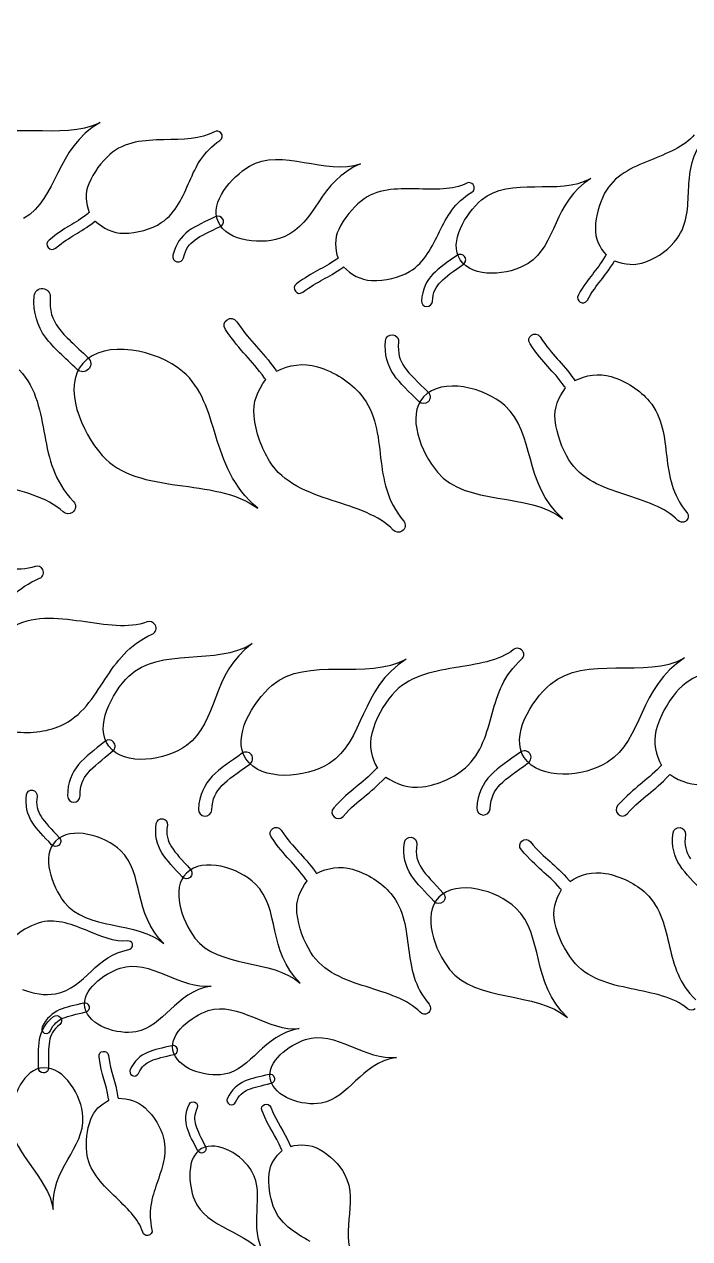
# Model space of a CAD drawing. Extents: x 5.1 to 86.3, y 5.1 to 86.3.
# Drawn here: x 69.01 to 74.45, y 49 to 58.92 of the extents above; entities that cross this region are included whole.
import ezdxf

# ---------------------------------------------------------------- set-up
doc = ezdxf.new("R2010")
doc.units = 0
doc.layers.add('View004', color=7, linetype='CONTINUOUS')

msp = doc.modelspace()

# ---------------------------------------------------------------- linework, layer by layer
at = {"layer": 'View004', "color": 1}
for p, q in [((70.613311, 58.037345), (70.61332, 58.037327)), ((72.67535, 57.61448), (72.67542, 57.61444)), ((70.589612, 57.312336), (70.589612, 57.312336)), ((70.629837, 57.332713), (70.629837, 57.332713)), ((72.569398, 56.999521), (72.569398, 56.999521)), ((72.605514, 57.026521), (72.605514, 57.026521)), ((69.483113, 56.151188), (69.483113, 56.151188)), ((69.530686, 56.104622), (69.530686, 56.104622)), ((72.269852, 55.878783), (72.269852, 55.878783)), ((72.307547, 55.839759), (72.307547, 55.839759)), ((69.39871, 54.934192), (69.398753, 54.934252)), ((74.410826, 54.861493), (74.410867, 54.861499)), ((72.092938, 54.7816), (72.09296, 54.781631)), ((69.156323, 54.468841), (69.156338, 54.468845)), ((70.074899, 54.016574), (70.07492, 54.016472)), ((73.071799, 53.811414), (73.071837, 53.81135)), ((69.696377, 53.023538), (69.696377, 53.023538)), ((69.735714, 53.057056), (69.735714, 53.057056)), ((70.817288, 52.921135), (70.817288, 52.921135)), ((70.861674, 52.954209), (70.861674, 52.954209)), ((73.093342, 52.930464), (73.093342, 52.930464)), ((73.137728, 52.963538), (73.137728, 52.963538)), ((69.260103, 52.24781), (69.260103, 52.24781)), ((69.289278, 52.215206), (69.289278, 52.215206)), ((70.330381, 51.986532), (70.330381, 51.986532)), ((70.360917, 51.951568), (70.360917, 51.951568)), ((72.394146, 51.788714), (72.394146, 51.788714)), ((72.428804, 51.750379), (72.428804, 51.750379)), ((69.889267, 51.406945), (69.889292, 51.406969)), ((69.500954, 50.887525), (69.500954, 50.887525)), ((69.537301, 50.896928), (69.537301, 50.896928)), ((72.304071, 50.840956), (72.304084, 50.841015)), ((70.22087, 50.53973), (70.22087, 50.53973)), ((70.257217, 50.549134), (70.257217, 50.549134)), ((69.162155, 50.353051), (69.162155, 50.353051)), ((69.162865, 50.394716), (69.162865, 50.394716)), ((71.015645, 50.304386), (71.015645, 50.304386)), ((71.051992, 50.313789), (71.051992, 50.313789)), ((70.454897, 49.734507), (70.454897, 49.734507)), ((70.47084, 49.701393), (70.47084, 49.701393)), ((70.015965, 49.023579), (70.016019, 49.023596))]:
    msp.add_line(p, q, dxfattribs=at)
at = {"layer": 'View004', "color": 3}
msp.add_open_spline([(64.701292, 78.610206), (76.458533, 71.82216), (83.701292, 59.277333), (83.701292, 45.701241)], degree=3, dxfattribs=at)
at = {"layer": 'View004', "color": 1}
for points in [[(68.56389, 57.94326), (68.841107, 58.164917), (69.313091, 57.96356), (69.625015, 58.122818)], [(69.625015, 58.122818), (69.254285, 57.905444), (69.284436, 57.505396), (68.999334, 57.336895)], [(70.14489, 57.980669), (69.989251, 57.977173), (69.82606, 57.968539), (69.704381, 57.860334)], [(70.560014, 58.046227), (70.450964, 57.983549), (70.300529, 57.984165), (70.14489, 57.980669)], [(70.35574, 57.640632), (70.410513, 57.764872), (70.468612, 57.884977), (70.604396, 57.974128)], [(70.61332, 58.037327), (70.599974, 58.052671), (70.577615, 58.056426), (70.560014, 58.046227)], [(70.604396, 57.974128), (70.625874, 57.988158), (70.630054, 58.01792), (70.613311, 58.037345)], [(74.483491, 58.021362), (74.40391, 57.923959), (74.263118, 57.870963), (74.118926, 57.812273)], [(70.845928, 57.764704), (71.106192, 57.920088), (71.47397, 57.68668), (71.755082, 57.783951)], [(74.437005, 57.569598), (74.443921, 57.705198), (74.455465, 57.83812), (74.550599, 57.96978)], [(69.704381, 57.860334), (69.637501, 57.800864), (69.571321, 57.71481), (69.532095, 57.621333)], [(71.755082, 57.783951), (71.417316, 57.644171), (71.390408, 57.29612), (71.130482, 57.187477)], [(74.118926, 57.812273), (73.974734, 57.753586), (73.825317, 57.687397), (73.750148, 57.542957)], [(70.589612, 57.312336), (70.519859, 57.470992), (70.697118, 57.675862), (70.845928, 57.764704)], [(72.743983, 57.489272), (72.9736, 57.687154), (73.376079, 57.520568), (73.63624, 57.664796)], [(69.532095, 57.621333), (69.499484, 57.54362), (69.50735, 57.460443), (69.536807, 57.384926)], [(70.125739, 57.303254), (70.250905, 57.386044), (70.30097, 57.516393), (70.35574, 57.640632)], [(72.204887, 57.579222), (72.04925, 57.58287), (71.885835, 57.581654), (71.759346, 57.479112)], [(72.62257, 57.625764), (72.510774, 57.568126), (72.360524, 57.575604), (72.204887, 57.579222)], [(72.67542, 57.61444), (72.662789, 57.630377), (72.640628, 57.63515), (72.62257, 57.625764)], [(72.663555, 57.551742), (72.685655, 57.564776), (72.691188, 57.594318), (72.67535, 57.61448)], [(73.63624, 57.664796), (73.327592, 57.468938), (73.361023, 57.121453), (73.12369, 56.969671)], [(71.759346, 57.479112), (71.689821, 57.422751), (71.619784, 57.339811), (71.576334, 57.248223)], [(72.39994, 57.22994), (72.460322, 57.351552), (72.523844, 57.46888), (72.663555, 57.551742)], [(72.569398, 56.999521), (72.473366, 57.143796), (72.612696, 57.37613), (72.743983, 57.489272)], [(73.750148, 57.542957), (73.708827, 57.463564), (73.677636, 57.359589), (73.674269, 57.258272)], [(74.342225, 57.172432), (74.429704, 57.294366), (74.430068, 57.433999), (74.437005, 57.569598)], [(69.526646, 57.378694), (69.412062, 57.288163), (69.342608, 57.271404), (69.207718, 57.160368)], [(69.536807, 57.384926), (69.533235, 57.383254), (69.529739, 57.381202), (69.526646, 57.378694)], [(69.261389, 57.094659), (69.388272, 57.199122), (69.455443, 57.21454), (69.578771, 57.311917)], [(69.578771, 57.311917), (69.580899, 57.313361), (69.582799, 57.314957), (69.584623, 57.316705)], [(69.584623, 57.316705), (69.648326, 57.257661), (69.728049, 57.216005), (69.81972, 57.216292)], [(69.81972, 57.216292), (69.929652, 57.216639), (70.043094, 57.248577), (70.125739, 57.303254)], [(70.57027, 57.35236), (70.483563, 57.3099), (70.410142, 57.280343), (70.349222, 57.235624)], [(70.629837, 57.332713), (70.618775, 57.354543), (70.592149, 57.363325), (70.57027, 57.35236)], [(71.130482, 57.187477), (70.959764, 57.116117), (70.66408, 57.142952), (70.589612, 57.312336)], [(70.608988, 57.272617), (70.619823, 57.277712), (70.628145, 57.286962), (70.63207, 57.298274)], [(70.63207, 57.298274), (70.635994, 57.309585), (70.635189, 57.322002), (70.629837, 57.332713)], [(70.349222, 57.235624), (70.288275, 57.190966), (70.242303, 57.128125), (70.220523, 57.036226)], [(70.401824, 57.163429), (70.44986, 57.198654), (70.519736, 57.228926), (70.608988, 57.272617)], [(71.576334, 57.248223), (71.540212, 57.172078), (71.54427, 57.088629), (71.570254, 57.011845)], [(72.154783, 56.903409), (72.283597, 56.9804), (72.339557, 57.108329), (72.39994, 57.22994)], [(73.674269, 57.258272), (73.671457, 57.174039), (73.708439, 57.099116), (73.762877, 57.039047)], [(69.207718, 57.160368), (69.162095, 57.124785), (69.217408, 57.057062), (69.261389, 57.094659)], [(70.307069, 57.01556), (70.324886, 57.090738), (70.35378, 57.12822), (70.401824, 57.163429)], [(74.087235, 56.982194), (74.189838, 57.021668), (74.28447, 57.091905), (74.342225, 57.172432)], [(70.220523, 57.036226), (70.214816, 57.012327), (70.229564, 56.988327), (70.253463, 56.98262)], [(70.253463, 56.98262), (70.277362, 56.976913), (70.301362, 56.991661), (70.307069, 57.01556)], [(71.55982, 57.006069), (71.441224, 56.920861), (71.371077, 56.907289), (71.23126, 56.802524)], [(71.570254, 57.011845), (71.566606, 57.010325), (71.563034, 57.008501), (71.55982, 57.006069)], [(72.543453, 57.035617), (72.465354, 56.97886), (72.39812, 56.9371), (72.345811, 56.882558)], [(72.605514, 57.026521), (72.590858, 57.04612), (72.563117, 57.050186), (72.543453, 57.035617)], [(73.12369, 56.969671), (72.967812, 56.869978), (72.671924, 56.845492), (72.569398, 56.999521)], [(72.595325, 56.963733), (72.605121, 56.970617), (72.611726, 56.981162), (72.613644, 56.992981)], [(72.613644, 56.992981), (72.615561, 57.0048), (72.61263, 57.016892), (72.605514, 57.026521)], [(73.755581, 57.029607), (73.680744, 56.904207), (73.621814, 56.863813), (73.535308, 56.712021)], [(73.608861, 56.669727), (73.690225, 56.812526), (73.747502, 56.850854), (73.828068, 56.985766)], [(73.762877, 57.039047), (73.760141, 57.036159), (73.757557, 57.033043), (73.755581, 57.029607)], [(73.828068, 56.985766), (73.829512, 56.987818), (73.830728, 56.990022), (73.831792, 56.992302)], [(73.831792, 56.992302), (73.912347, 56.959812), (74.001676, 56.949278), (74.087235, 56.982194)], [(71.281876, 56.734428), (71.413393, 56.832992), (71.481198, 56.84533), (71.608841, 56.936978)], [(71.608841, 56.936978), (71.610969, 56.938346), (71.613021, 56.93979), (71.614845, 56.941538)], [(71.614845, 56.941538), (71.675789, 56.879651), (71.753526, 56.834398), (71.845114, 56.830503)], [(71.845114, 56.830503), (71.954949, 56.825867), (72.06973, 56.852558), (72.154783, 56.903409)], [(72.345811, 56.882558), (72.293464, 56.828071), (72.259002, 56.758253), (72.253373, 56.663976)], [(72.410059, 56.820501), (72.451312, 56.863471), (72.51493, 56.905324), (72.595325, 56.963733)], [(71.23126, 56.802524), (71.184064, 56.769061), (71.2362, 56.698883), (71.281876, 56.734428)], [(72.342185, 56.658523), (72.346789, 56.735646), (72.368797, 56.777543), (72.410059, 56.820501)], [(69.178785, 56.366032), (69.112831, 56.455992), (69.076043, 56.564893), (69.086227, 56.703951)], [(69.086227, 56.703951), (69.088816, 56.740133), (69.120246, 56.767366), (69.156428, 56.764778)], [(69.156428, 56.764778), (69.19261, 56.762189), (69.219842, 56.730759), (69.217254, 56.694577)], [(69.217254, 56.694577), (69.208922, 56.580822), (69.23294, 56.515211), (69.284927, 56.444288)], [(73.535308, 56.712021), (73.505349, 56.662522), (73.581151, 56.618938), (73.608861, 56.669727)], [(72.253373, 56.663976), (72.251867, 56.639451), (72.270527, 56.618349), (72.295052, 56.616843)], [(72.295052, 56.616843), (72.319577, 56.615337), (72.340679, 56.633998), (72.342185, 56.658523)], [(70.649544, 56.431102), (70.605426, 56.493658), (70.701437, 56.558191), (70.742705, 56.493718)], [(70.742705, 56.493718), (70.863299, 56.312785), (70.942437, 56.267501), (71.061248, 56.096903)], [(69.284927, 56.444288), (69.336897, 56.373347), (69.421814, 56.299672), (69.528045, 56.198492)], [(70.969636, 56.032343), (70.859271, 56.190918), (70.777755, 56.238776), (70.649544, 56.431102)], [(71.95913, 56.338185), (71.962065, 56.367603), (71.988293, 56.389072), (72.017711, 56.386137)], [(72.017711, 56.386137), (72.04713, 56.383202), (72.068599, 56.356974), (72.065664, 56.327556)], [(73.140121, 56.313655), (73.101277, 56.368725), (73.185805, 56.425542), (73.222139, 56.368786)], [(69.438094, 56.103438), (69.334899, 56.201752), (69.244673, 56.275998), (69.178785, 56.366032)], [(70.300056, 56.086563), (70.091434, 56.262904), (69.663238, 56.35655), (69.483113, 56.151188)], [(72.02682, 56.060767), (71.975142, 56.135563), (71.947657, 56.225126), (71.95913, 56.338185)], [(72.065664, 56.327556), (72.056278, 56.235068), (72.074348, 56.181067), (72.115082, 56.122098)], [(73.421924, 55.962597), (73.324761, 56.102203), (73.252996, 56.144336), (73.140121, 56.313655)], [(73.222139, 56.368786), (73.328307, 56.209496), (73.397978, 56.169629), (73.502576, 56.019438)], [(69.528045, 56.198492), (69.541035, 56.186504), (69.548639, 56.169783), (69.549136, 56.152113)], [(68.96447, 56.099735), (69.109893, 55.94574), (69.136819, 55.750511), (69.172175, 55.562164)], [(69.483113, 56.151188), (69.314395, 55.958832), (69.472884, 55.591626), (69.642893, 55.40041)], [(69.530686, 56.104622), (69.50541, 56.078806), (69.464021, 56.078277), (69.438094, 56.103438)], [(69.549136, 56.152113), (69.549633, 56.134444), (69.542981, 56.117322), (69.530686, 56.104622)], [(70.914261, 54.969217), (70.500877, 55.316131), (70.617695, 55.818083), (70.300056, 56.086563)], [(71.061248, 56.096903), (71.063376, 56.094319), (71.0652, 56.091507), (71.066796, 56.088597)], [(71.066796, 56.088597), (71.170103, 56.138924), (71.287021, 56.161093), (71.402984, 56.125571)], [(71.402984, 56.125571), (71.542048, 56.082973), (71.67344, 55.999025), (71.757112, 55.898093)], [(72.115082, 56.122098), (72.155802, 56.063116), (72.223302, 56.001153), (72.307539, 55.916296)], [(70.883458, 55.723039), (70.871967, 55.833946), (70.913828, 55.936248), (70.980117, 56.020563)], [(70.980117, 56.020563), (70.976241, 56.024059), (70.972593, 56.027935), (70.969636, 56.032343)], [(72.232084, 55.840909), (72.150256, 55.923362), (72.078444, 55.985911), (72.02682, 56.060767)], [(72.933944, 55.807478), (72.768006, 55.955907), (72.421291, 56.041979), (72.269852, 55.878783)], [(73.502576, 56.019438), (73.5044, 56.017158), (73.506072, 56.014726), (73.50744, 56.012142)], [(73.50744, 56.012142), (73.59839, 56.05645), (73.701322, 56.075967), (73.803413, 56.044693)], [(73.803413, 56.044693), (73.925842, 56.007187), (74.041515, 55.933286), (74.115179, 55.844428)], [(71.757112, 55.898093), (71.883845, 55.745263), (71.897245, 55.561014), (71.918946, 55.382697)], [(72.307539, 55.916296), (72.317848, 55.906232), (72.323661, 55.892436), (72.323663, 55.878029)], [(73.346054, 55.690289), (73.335939, 55.78793), (73.372791, 55.877994), (73.43115, 55.952223)], [(73.43115, 55.952223), (73.42773, 55.955339), (73.424538, 55.958759), (73.421924, 55.962597)], [(72.269852, 55.878783), (72.128005, 55.725922), (72.248741, 55.423138), (72.382882, 55.263471)], [(72.307547, 55.839759), (72.286365, 55.819303), (72.252633, 55.819817), (72.232084, 55.840909)], [(72.323663, 55.878029), (72.323664, 55.863622), (72.317854, 55.849824), (72.307547, 55.839759)], [(73.408825, 54.883145), (73.079961, 55.175216), (73.186596, 55.581492), (72.933944, 55.807478)], [(74.115179, 55.844428), (74.226751, 55.709879), (74.238549, 55.547671), (74.257654, 55.390684)], [(71.009943, 55.354343), (70.948064, 55.455299), (70.897275, 55.589636), (70.883458, 55.723039)], [(73.457409, 55.365698), (73.402932, 55.454577), (73.358218, 55.572845), (73.346054, 55.690289)], [(69.172175, 55.562164), (69.207531, 55.373819), (69.248795, 55.190086), (69.406766, 55.023935)], [(69.642893, 55.40041), (69.940232, 55.065977), (70.561741, 55.231105), (70.914261, 54.969217)], [(71.52156, 55.03303), (71.325831, 55.097143), (71.122512, 55.170671), (71.009943, 55.354343)], [(71.918946, 55.382697), (71.940644, 55.20438), (71.968149, 55.030021), (72.105889, 54.865062)], [(73.907825, 55.082821), (73.735509, 55.139266), (73.556513, 55.203997), (73.457409, 55.365698)], [(74.257654, 55.390684), (74.27676, 55.233698), (74.300974, 55.080195), (74.422234, 54.93497)], [(72.382882, 55.263471), (72.617488, 54.984217), (73.127606, 55.104555), (73.408825, 54.883145)], [(69.322629, 54.939116), (69.192895, 55.060295), (68.985948, 55.107782), (68.773168, 55.16259)], [(69.406766, 55.023935), (69.431778, 54.997753), (69.427963, 54.955505), (69.39871, 54.934192)], [(72.022045, 54.790812), (71.908006, 54.911999), (71.71729, 54.968914), (71.52156, 55.03303)], [(74.34844, 54.869578), (74.248043, 54.976267), (74.080141, 55.026374), (73.907825, 55.082821)], [(69.398753, 54.934252), (69.375482, 54.917456), (69.343546, 54.919478), (69.322629, 54.939116)], [(74.422234, 54.93497), (74.441439, 54.912079), (74.436051, 54.877491), (74.410826, 54.861493)], [(72.105889, 54.865062), (72.127708, 54.839062), (72.121583, 54.799778), (72.092938, 54.7816)], [(74.410867, 54.861499), (74.39081, 54.848906), (74.364621, 54.852265), (74.34844, 54.869578)], [(72.09296, 54.781631), (72.070183, 54.767321), (72.040429, 54.771143), (72.022045, 54.790812)], [(69.095219, 54.492314), (68.950603, 54.44432), (68.772187, 54.481469), (68.586599, 54.515)], [(69.156338, 54.468845), (69.144216, 54.490285), (69.118581, 54.500157), (69.095219, 54.492314)], [(69.130437, 54.395965), (69.159332, 54.407418), (69.171492, 54.441732), (69.156323, 54.468841)], [(68.754543, 54.060312), (68.849634, 54.194522), (68.947679, 54.323019), (69.130437, 54.395965)], [(69.470018, 54.044387), (69.272294, 54.073061), (69.06392, 54.096827), (68.886912, 53.98576)], [(70.009347, 54.039067), (69.858003, 53.982925), (69.667741, 54.015697), (69.470018, 54.044387)], [(70.07492, 54.016472), (70.061293, 54.038725), (70.033797, 54.048232), (70.009347, 54.039067)], [(70.050168, 53.938465), (70.08034, 53.951651), (70.091953, 53.988427), (70.074899, 54.016574)], [(69.664548, 53.569261), (69.760286, 53.714855), (69.859361, 53.854507), (70.050168, 53.938465)], [(69.86031, 53.596444), (70.108492, 53.839538), (70.580996, 53.678383), (70.868031, 53.862339)], [(70.868031, 53.862339), (70.529307, 53.615791), (70.592911, 53.220789), (70.332538, 53.02986)], [(73.006386, 53.812946), (72.886289, 53.719168), (72.70576, 53.694243), (72.519689, 53.663501)], [(73.071837, 53.81135), (73.053217, 53.827477), (73.025758, 53.828161), (73.006386, 53.812946)], [(73.071889, 53.734076), (73.095259, 53.754566), (73.09519, 53.79097), (73.071799, 53.811414)], [(71.032553, 53.522003), (71.314809, 53.764474), (71.80856, 53.559197), (72.128208, 53.735744)], [(72.128208, 53.735744), (71.748939, 53.49591), (71.789305, 53.069281), (71.497666, 52.883417)], [(72.830555, 53.291676), (72.875046, 53.450027), (72.924244, 53.603988), (73.071889, 53.734076)], [(73.308607, 53.531332), (73.590863, 53.773803), (74.084614, 53.568526), (74.404262, 53.745073)], [(74.404262, 53.745073), (74.024993, 53.505239), (74.065359, 53.07861), (73.77372, 52.892746)], [(72.519689, 53.663501), (72.333617, 53.632759), (72.139367, 53.594562), (72.011891, 53.444026)], [(74.843506, 53.684813), (74.657435, 53.654071), (74.463184, 53.615874), (74.335708, 53.465339)], [(69.301713, 53.191178), (69.47773, 53.269341), (69.568811, 53.423667), (69.664548, 53.569261)], [(69.696377, 53.023538), (69.576006, 53.181544), (69.718407, 53.457452), (69.86031, 53.596444)], [(70.817288, 52.921135), (70.69968, 53.098429), (70.871168, 53.383368), (71.032553, 53.522003)], [(73.093342, 52.930464), (72.975734, 53.107758), (73.147223, 53.392697), (73.308607, 53.531332)], [(72.011891, 53.444026), (71.941819, 53.361286), (71.877131, 53.246792), (71.846032, 53.127989)], [(74.335708, 53.465339), (74.265636, 53.382598), (74.200948, 53.268104), (74.169849, 53.149301)], [(72.612258, 52.847802), (72.748253, 52.968449), (72.786061, 53.133324), (72.830555, 53.291676)], [(68.895916, 53.146194), (69.035123, 53.123257), (69.185488, 53.139582), (69.301713, 53.191178)], [(71.846032, 53.127989), (71.820177, 53.02922), (71.843828, 52.930803), (71.892035, 52.845259)], [(74.169849, 53.149301), (74.143994, 53.050532), (74.167645, 52.952115), (74.215852, 52.866571)], [(69.664067, 53.062929), (69.578883, 52.992311), (69.505031, 52.939639), (69.449183, 52.873437)], [(69.735714, 53.057056), (69.71752, 53.078403), (69.685494, 53.081028), (69.664067, 53.062929)], [(70.332538, 53.02986), (70.161526, 52.904455), (69.824887, 52.854849), (69.696377, 53.023538)], [(69.728644, 52.984497), (69.739346, 52.993086), (69.74613, 53.00563), (69.747461, 53.019288)], [(69.747461, 53.019288), (69.748792, 53.032945), (69.744556, 53.046562), (69.735714, 53.057056)], [(69.527198, 52.807148), (69.571245, 52.859308), (69.640955, 52.911822), (69.728644, 52.984497)], [(70.785508, 52.965495), (70.689525, 52.895973), (70.606909, 52.84484), (70.542589, 52.777986)], [(70.861674, 52.954209), (70.843721, 52.978297), (70.809675, 52.983342), (70.785508, 52.965495)], [(71.497666, 52.883417), (71.30612, 52.761338), (70.942847, 52.731853), (70.817288, 52.921135)], [(70.849045, 52.877151), (70.861084, 52.885583), (70.869212, 52.898516), (70.871589, 52.91302)], [(70.871589, 52.91302), (70.873967, 52.927525), (70.870392, 52.942375), (70.861674, 52.954209)], [(73.061562, 52.974824), (72.965579, 52.905302), (72.882963, 52.854169), (72.818643, 52.787315)], [(73.137728, 52.963538), (73.119775, 52.987626), (73.085729, 52.992671), (73.061562, 52.974824)], [(73.77372, 52.892746), (73.582174, 52.770667), (73.218901, 52.741182), (73.093342, 52.930464)], [(73.125099, 52.88648), (73.137138, 52.894912), (73.145266, 52.907845), (73.147643, 52.922349)], [(73.147643, 52.922349), (73.150021, 52.936854), (73.146446, 52.951704), (73.137728, 52.963538)], [(69.449183, 52.873437), (69.393288, 52.807296), (69.358968, 52.724923), (69.359412, 52.616682)], [(70.621339, 52.701682), (70.672063, 52.754352), (70.750241, 52.805606), (70.849045, 52.877151)], [(71.880908, 52.836055), (71.758925, 52.707929), (71.678483, 52.675979), (71.535645, 52.519796)], [(71.892035, 52.845259), (71.888007, 52.842599), (71.884184, 52.839635), (71.880908, 52.836055)], [(72.260068, 52.691298), (72.391857, 52.710465), (72.522466, 52.768122), (72.612258, 52.847802)], [(72.897393, 52.711011), (72.948117, 52.763681), (73.026295, 52.814935), (73.125099, 52.88648)], [(74.204725, 52.857367), (74.082742, 52.729241), (74.002301, 52.697292), (73.859462, 52.541109)], [(74.215852, 52.866571), (74.211824, 52.863911), (74.208001, 52.860947), (74.204725, 52.857367)], [(69.46139, 52.616928), (69.461027, 52.705475), (69.48314, 52.755003), (69.527198, 52.807148)], [(70.542589, 52.777986), (70.478225, 52.711201), (70.435784, 52.62556), (70.428691, 52.509839)], [(71.611227, 52.450142), (71.745583, 52.597077), (71.823514, 52.627028), (71.954817, 52.764857)], [(71.954817, 52.764857), (71.957097, 52.766909), (71.959149, 52.769189), (71.960973, 52.771621)], [(71.960973, 52.771621), (72.047449, 52.711672), (72.15017, 52.675314), (72.260068, 52.691298)], [(72.818643, 52.787315), (72.754279, 52.72053), (72.711838, 52.634889), (72.704745, 52.519168)], [(73.935044, 52.471455), (74.0694, 52.61839), (74.147331, 52.648341), (74.278634, 52.78617)], [(74.278634, 52.78617), (74.280914, 52.788222), (74.282966, 52.790502), (74.28479, 52.792934)], [(74.28479, 52.792934), (74.371266, 52.732985), (74.473987, 52.696627), (74.583885, 52.712611)], [(69.06986, 52.401927), (69.030516, 52.463788), (69.011122, 52.536804), (69.023842, 52.627556)], [(69.023842, 52.627556), (69.027112, 52.651171), (69.048907, 52.667665), (69.072522, 52.664395)], [(69.072522, 52.664395), (69.096138, 52.661126), (69.112632, 52.639331), (69.109362, 52.615715)], [(69.109362, 52.615715), (69.098956, 52.541476), (69.111856, 52.497406), (69.142868, 52.448636)], [(69.359412, 52.616682), (69.35948, 52.588521), (69.382364, 52.565748), (69.410524, 52.565816)], [(69.410524, 52.565816), (69.438685, 52.565884), (69.461458, 52.588768), (69.46139, 52.616928)], [(70.537704, 52.502973), (70.543506, 52.597638), (70.570603, 52.649028), (70.621339, 52.701682)], [(72.813758, 52.512302), (72.81956, 52.606967), (72.846657, 52.658357), (72.897393, 52.711011)], [(71.535645, 52.519796), (71.486997, 52.46934), (71.564897, 52.397549), (71.611227, 52.450142)], [(72.704745, 52.519168), (72.702849, 52.489065), (72.725715, 52.463124), (72.755819, 52.461228)], [(73.859462, 52.541109), (73.810814, 52.490653), (73.888714, 52.418861), (73.935044, 52.471455)], [(69.142868, 52.448636), (69.173867, 52.399855), (69.226355, 52.347849), (69.291625, 52.27688)], [(70.084571, 52.392433), (70.088342, 52.417446), (70.111675, 52.434667), (70.136688, 52.430896)], [(70.136688, 52.430896), (70.161701, 52.427126), (70.178921, 52.403793), (70.175151, 52.37878)], [(70.428691, 52.509839), (70.426795, 52.479736), (70.449661, 52.453795), (70.479764, 52.451899)], [(70.479764, 52.451899), (70.509868, 52.450003), (70.535808, 52.47287), (70.537704, 52.502973)], [(72.755819, 52.461228), (72.785922, 52.459332), (72.811862, 52.482199), (72.813758, 52.512302)], [(69.228505, 52.218452), (69.165102, 52.28741), (69.109157, 52.34002), (69.06986, 52.401927)], [(69.793046, 52.169936), (69.663893, 52.294644), (69.387152, 52.374661), (69.260103, 52.24781)], [(70.130512, 52.152469), (70.089561, 52.218601), (70.069917, 52.296314), (70.084571, 52.392433)], [(70.175151, 52.37878), (70.163163, 52.30015), (70.176286, 52.253229), (70.208565, 52.201091)], [(71.024141, 52.281817), (70.98494, 52.336529), (71.068936, 52.393899), (71.105641, 52.337487)], [(71.105641, 52.337487), (71.21286, 52.179195), (71.282739, 52.139898), (71.388322, 51.990682)], [(74.366557, 52.048399), (74.31941, 52.121034), (74.295703, 52.207064), (74.309735, 52.314394)], [(74.309735, 52.314394), (74.313338, 52.342323), (74.3389, 52.362043), (74.366829, 52.35844)], [(74.366829, 52.35844), (74.394758, 52.354836), (74.414478, 52.329274), (74.410875, 52.301345)], [(69.260103, 52.24781), (69.141101, 52.128994), (69.229083, 51.881295), (69.332268, 51.748509)], [(69.289278, 52.215206), (69.271581, 52.199373), (69.244415, 52.200825), (69.228505, 52.218452)], [(69.303442, 52.245549), (69.303, 52.23394), (69.297893, 52.223), (69.289278, 52.215206)], [(69.291625, 52.27688), (69.299623, 52.268454), (69.303883, 52.257158), (69.303442, 52.245549)], [(71.308198, 51.933313), (71.210118, 52.072013), (71.138133, 52.113557), (71.024141, 52.281817)], [(72.168502, 51.969601), (72.121655, 52.042432), (72.098306, 52.128559), (72.112781, 52.235829)], [(72.112781, 52.235829), (72.1165, 52.263743), (72.142144, 52.283357), (72.170058, 52.279638)], [(72.170058, 52.279638), (72.197972, 52.275919), (72.217586, 52.250276), (72.213867, 52.222362)], [(72.213867, 52.222362), (72.202025, 52.13461), (72.217529, 52.082632), (72.254454, 52.025214)], [(73.06926, 52.177638), (73.024602, 52.227996), (73.102206, 52.293756), (73.144561, 52.241448)], [(73.144561, 52.241448), (73.267593, 52.095108), (73.341165, 52.063257), (73.461631, 51.925775)], [(74.410875, 52.301345), (74.399396, 52.213545), (74.415116, 52.161632), (74.452279, 52.104368)], [(70.147294, 51.410496), (69.891271, 51.655962), (69.989688, 51.980066), (69.793046, 52.169936)], [(70.296482, 51.955788), (70.230096, 52.029758), (70.171414, 52.086288), (70.130512, 52.152469)], [(70.208565, 52.201091), (70.240831, 52.148942), (70.295853, 52.093098), (70.364194, 52.016971)], [(70.894804, 51.897108), (70.759373, 52.031065), (70.46679, 52.11949), (70.330381, 51.986532)], [(73.387873, 51.860418), (73.275961, 51.988218), (73.200061, 52.022085), (73.06926, 52.177638)], [(70.364194, 52.016971), (70.372572, 52.007929), (70.376948, 51.99589), (70.376331, 51.983579)], [(71.393262, 51.983386), (71.483763, 52.028317), (71.586418, 52.048579), (71.688611, 52.018103)], [(71.688611, 52.018103), (71.811161, 51.981562), (71.927237, 51.908615), (72.001468, 51.820421)], [(72.254454, 52.025214), (72.291365, 51.967783), (72.353677, 51.906674), (72.431203, 51.823242)], [(74.555948, 51.833426), (74.480305, 51.914181), (74.413651, 51.975708), (74.366557, 52.048399)], [(70.330381, 51.986532), (70.20261, 51.861995), (70.292792, 51.598079), (70.400568, 51.455885)], [(70.360917, 51.951568), (70.341939, 51.934997), (70.313137, 51.936884), (70.296482, 51.955788)], [(70.376331, 51.983579), (70.375714, 51.971269), (70.370157, 51.959727), (70.360917, 51.951568)], [(71.23446, 51.660793), (71.22363, 51.758231), (71.259768, 51.848454), (71.317493, 51.923022)], [(71.317493, 51.923022), (71.314073, 51.926062), (71.310805, 51.929482), (71.308198, 51.933313)], [(71.388322, 51.990682), (71.390222, 51.988402), (71.391818, 51.98597), (71.393262, 51.983386)], [(72.357001, 51.753846), (72.281693, 51.834913), (72.215294, 51.896716), (72.168502, 51.969601)], [(73.024116, 51.699958), (72.870809, 51.846478), (72.543444, 51.939316), (72.394146, 51.788714)], [(73.461631, 51.925775), (73.463683, 51.923723), (73.465583, 51.921443), (73.467255, 51.919087)], [(73.467255, 51.919087), (73.552617, 51.973146), (73.652622, 52.003926), (73.757421, 51.984196)], [(73.757421, 51.984196), (73.883095, 51.960537), (74.006101, 51.900004), (74.089064, 51.819969)], [(71.260943, 51.08687), (70.992453, 51.350562), (71.101005, 51.693159), (70.894804, 51.897108)], [(72.001468, 51.820421), (72.1139, 51.686877), (72.126891, 51.524967), (72.147142, 51.368325)], [(72.431203, 51.823242), (72.440701, 51.813338), (72.445801, 51.80002), (72.44535, 51.786305)], [(73.342745, 51.581728), (73.321883, 51.677522), (73.348521, 51.771001), (73.398179, 51.851146)], [(73.398179, 51.851146), (73.394455, 51.853806), (73.390883, 51.856846), (73.387873, 51.860418)], [(74.089064, 51.819969), (74.214718, 51.698785), (74.244404, 51.539089), (74.280765, 51.385386)], [(69.332268, 51.748509), (69.512732, 51.51627), (69.927491, 51.597557), (70.147294, 51.410496)], [(72.394146, 51.788714), (72.254303, 51.647651), (72.359725, 51.355607), (72.482408, 51.199389)], [(72.428804, 51.750379), (72.407996, 51.731571), (72.3759, 51.733121), (72.357001, 51.753846)], [(72.44535, 51.786305), (72.444898, 51.77259), (72.438933, 51.759637), (72.428804, 51.750379)], [(69.504573, 51.521803), (69.381952, 51.571917), (69.251693, 51.620585), (69.12002, 51.577473)], [(71.348091, 51.337451), (71.293022, 51.425809), (71.247485, 51.54359), (71.23446, 51.660793)], [(73.447144, 50.805071), (73.143249, 51.093459), (73.257535, 51.476879), (73.024116, 51.699958)], [(69.12002, 51.577473), (69.047646, 51.553776), (68.966795, 51.509111), (68.904454, 51.449493)], [(69.850722, 51.432011), (69.744358, 51.420133), (69.627194, 51.471683), (69.504573, 51.521803)], [(73.489243, 51.271888), (73.425327, 51.354071), (73.367834, 51.466504), (73.342745, 51.581728)], [(69.889292, 51.406969), (69.884124, 51.423469), (69.86792, 51.433995), (69.850722, 51.432011)], [(70.400568, 51.455885), (70.589064, 51.20719), (71.030134, 51.288136), (71.260943, 51.08687)], [(69.553616, 51.184873), (69.63853, 51.263213), (69.72464, 51.337196), (69.860851, 51.360653)], [(69.860851, 51.360653), (69.882374, 51.364301), (69.895735, 51.386106), (69.889267, 51.406945)], [(71.800037, 51.058297), (71.627522, 51.113389), (71.448274, 51.176697), (71.348091, 51.337451)], [(72.147142, 51.368325), (72.167396, 51.211684), (72.192719, 51.058559), (72.314908, 50.914425)], [(74.280765, 51.385386), (74.317123, 51.231684), (74.358171, 51.082005), (74.494625, 50.951297)], [(69.79004, 51.209752), (70.029405, 51.28974), (70.286919, 51.034361), (70.532883, 51.06337)], [(73.967662, 51.041029), (73.790371, 51.077958), (73.60553, 51.122372), (73.489243, 51.271888)], [(69.259617, 50.99973), (69.385384, 51.021831), (69.468701, 51.106533), (69.553616, 51.184873)], [(69.500954, 50.887525), (69.472502, 51.028992), (69.653179, 51.164019), (69.79004, 51.209752)], [(72.482408, 51.199389), (72.696974, 50.926166), (73.186385, 51.024693), (73.447144, 50.805071)], [(68.991327, 51.035777), (69.077218, 50.998727), (69.176571, 50.985123), (69.259617, 50.99973)], [(70.532883, 51.06337), (70.233266, 51.009886), (70.14935, 50.731613), (69.918589, 50.68958)], [(72.241673, 50.848615), (72.14061, 50.954418), (71.972551, 51.003209), (71.800037, 51.058297)], [(74.428636, 50.8782), (74.31716, 50.972971), (74.144953, 51.004099), (73.967662, 51.041029)], [(69.537301, 50.896928), (69.532196, 50.916654), (69.512105, 50.928542), (69.492357, 50.923524)], [(70.509956, 50.861958), (70.749321, 50.941945), (71.006834, 50.686567), (71.252798, 50.715576)], [(69.291774, 50.867979), (69.234246, 50.842521), (69.185658, 50.799606), (69.151565, 50.728747)], [(69.243489, 50.812982), (69.261056, 50.82737), (69.28696, 50.824793), (69.301348, 50.807226)], [(69.492357, 50.923524), (69.414272, 50.904445), (69.34929, 50.893492), (69.291774, 50.867979)], [(69.321688, 50.799889), (69.367034, 50.819975), (69.429258, 50.832142), (69.509634, 50.851768)], [(69.918589, 50.68958), (69.767027, 50.66197), (69.531331, 50.736493), (69.500954, 50.887525)], [(69.509634, 50.851768), (69.519354, 50.853981), (69.527771, 50.860021), (69.532979, 50.868521)], [(69.532979, 50.868521), (69.538187, 50.877022), (69.539745, 50.887263), (69.537301, 50.896928)], [(70.22087, 50.53973), (70.192417, 50.681197), (70.373095, 50.816225), (70.509956, 50.861958)], [(72.304084, 50.841015), (72.28415, 50.828285), (72.257968, 50.831446), (72.241673, 50.848615)], [(72.314908, 50.914425), (72.334258, 50.891701), (72.329136, 50.857121), (72.304071, 50.840956)], [(74.491495, 50.877136), (74.472989, 50.862407), (74.446617, 50.862848), (74.428636, 50.8782)], [(69.129644, 50.625526), (69.142179, 50.694216), (69.175874, 50.757793), (69.243489, 50.812982)], [(69.151565, 50.728747), (69.142664, 50.710327), (69.150381, 50.688179), (69.168801, 50.679279)], [(69.295592, 50.749368), (69.24028, 50.70422), (69.220777, 50.665074), (69.21089, 50.610924)], [(69.21827, 50.696515), (69.246159, 50.754481), (69.276339, 50.779815), (69.321688, 50.799889)], [(69.301348, 50.807226), (69.315736, 50.78966), (69.313159, 50.763755), (69.295592, 50.749368)], [(69.168801, 50.679279), (69.187221, 50.670378), (69.209369, 50.678095), (69.21827, 50.696515)], [(71.252798, 50.715576), (70.953182, 50.662092), (70.869265, 50.383819), (70.638505, 50.341785)], [(71.015645, 50.304386), (70.987193, 50.445852), (71.16787, 50.58088), (71.304731, 50.626613)], [(71.304731, 50.626613), (71.544096, 50.706601), (71.80161, 50.451222), (72.047573, 50.480231)], [(69.121785, 50.394646), (69.122098, 50.483865), (69.117046, 50.556833), (69.129644, 50.625526)], [(69.21089, 50.610924), (69.200987, 50.556774), (69.204015, 50.486466), (69.203705, 50.394633)], [(69.61618, 50.484545), (69.607614, 50.53675), (69.686784, 50.547906), (69.692991, 50.495375)], [(70.212273, 50.575729), (70.134187, 50.55665), (70.069206, 50.545697), (70.011689, 50.520185)], [(70.257217, 50.549134), (70.252111, 50.568859), (70.232021, 50.580748), (70.212273, 50.575729)], [(70.638505, 50.341785), (70.486942, 50.314175), (70.251246, 50.388699), (70.22087, 50.53973)], [(70.252895, 50.520727), (70.258102, 50.529227), (70.259661, 50.539469), (70.257217, 50.549134)], [(69.694901, 50.140064), (69.674123, 50.271948), (69.637878, 50.326293), (69.61618, 50.484545)], [(69.692991, 50.495375), (69.713389, 50.346504), (69.748926, 50.294477), (69.771335, 50.15257)], [(70.011689, 50.520185), (69.954162, 50.494727), (69.905573, 50.451812), (69.871481, 50.380952)], [(69.938185, 50.34872), (69.966074, 50.406687), (69.996254, 50.432021), (70.041603, 50.452094)], [(70.041603, 50.452094), (70.086949, 50.472181), (70.149174, 50.484347), (70.22955, 50.503974)], [(70.22955, 50.503974), (70.23927, 50.506186), (70.247687, 50.512226), (70.252895, 50.520727)], [(72.047573, 50.480231), (71.747957, 50.426747), (71.66404, 50.148474), (71.43328, 50.106441)], [(69.162865, 50.394716), (69.002815, 50.388688), (68.904014, 50.158652), (68.890197, 49.999086)], [(69.162155, 50.353051), (69.139542, 50.353439), (69.121496, 50.372032), (69.121785, 50.394646)], [(69.191688, 50.365091), (69.183867, 50.357264), (69.173219, 50.352923), (69.162155, 50.353051)], [(69.484914, 49.995426), (69.475356, 50.166152), (69.333736, 50.401151), (69.162865, 50.394716)], [(69.203705, 50.394633), (69.203841, 50.383569), (69.199509, 50.372918), (69.191688, 50.365091)], [(69.871481, 50.380952), (69.86258, 50.362532), (69.870297, 50.340385), (69.888717, 50.331484)], [(69.888717, 50.331484), (69.907137, 50.322583), (69.929285, 50.3303), (69.938185, 50.34872)], [(71.007048, 50.340385), (70.928962, 50.321306), (70.863981, 50.310352), (70.806465, 50.28484)], [(71.051992, 50.313789), (71.046886, 50.333515), (71.026796, 50.345403), (71.007048, 50.340385)], [(70.806465, 50.28484), (70.748937, 50.259382), (70.700349, 50.216467), (70.666256, 50.145608)], [(70.836379, 50.216749), (70.881724, 50.236836), (70.943949, 50.249002), (71.024325, 50.268629)], [(71.43328, 50.106441), (71.281718, 50.078831), (71.046022, 50.153354), (71.015645, 50.304386)], [(71.024325, 50.268629), (71.034045, 50.270841), (71.042462, 50.276881), (71.04767, 50.285382)], [(71.04767, 50.285382), (71.052878, 50.293882), (71.054436, 50.304124), (71.051992, 50.313789)], [(69.697865, 50.129576), (69.696497, 50.13292), (69.695433, 50.136416), (69.694901, 50.140064)], [(69.771335, 50.15257), (69.771853, 50.15029), (69.772171, 50.14801), (69.772247, 50.14573)], [(69.772247, 50.14573), (69.851659, 50.145858), (69.931038, 50.124374), (69.992421, 50.067304)], [(70.666256, 50.145608), (70.657355, 50.127188), (70.665072, 50.10504), (70.683492, 50.096139)], [(70.732961, 50.113376), (70.76085, 50.171342), (70.79103, 50.196676), (70.836379, 50.216749)], [(69.548018, 49.973754), (69.574329, 50.046174), (69.631218, 50.09715), (69.697865, 50.129576)], [(69.992421, 50.067304), (70.066027, 49.998866), (70.122397, 49.907041), (70.143972, 49.819047)], [(70.3373, 49.903234), (70.319972, 49.962328), (70.321344, 50.025774), (70.352767, 50.096046)], [(70.352767, 50.096046), (70.360912, 50.114341), (70.382345, 50.12257), (70.400641, 50.114426)], [(70.419022, 50.066552), (70.393316, 50.009067), (70.393452, 49.970494), (70.407108, 49.923907)], [(70.400641, 50.114426), (70.418937, 50.106282), (70.427166, 50.084848), (70.419022, 50.066552)], [(70.683492, 50.096139), (70.701912, 50.087239), (70.72406, 50.094956), (70.732961, 50.113376)], [(70.948982, 50.042973), (70.927953, 50.091507), (71.002, 50.121638), (71.020833, 50.07221)], [(71.109332, 49.728088), (71.057013, 49.850923), (71.008614, 49.894789), (70.948982, 50.042973)], [(71.020833, 50.07221), (71.076913, 49.932807), (71.124073, 49.891017), (71.180407, 49.758858)], [(68.890197, 49.999086), (68.86603, 49.720008), (69.208483, 49.508424), (69.241043, 49.235463)], [(69.241043, 49.235463), (69.220964, 49.572678), (69.499471, 49.735489), (69.484914, 49.995426)], [(69.515437, 49.706368), (69.507419, 49.787801), (69.516349, 49.886645), (69.548018, 49.973754)], [(70.422552, 49.718182), (70.387462, 49.788613), (70.35458, 49.844113), (70.3373, 49.903234)], [(70.407108, 49.923907), (70.420752, 49.877313), (70.450985, 49.823107), (70.487113, 49.750618)], [(70.143972, 49.819047), (70.17666, 49.685797), (70.129411, 49.567202), (70.089115, 49.44979)], [(70.454897, 49.734507), (70.331161, 49.666366), (70.344414, 49.445959), (70.396727, 49.314744)], [(70.866829, 49.547411), (70.791676, 49.678162), (70.587, 49.807256), (70.454897, 49.734507)], [(70.487113, 49.750618), (70.491602, 49.741953), (70.492407, 49.731844), (70.489344, 49.722578)], [(71.180407, 49.758858), (71.181471, 49.756806), (71.182307, 49.754678), (71.182991, 49.752474)], [(71.182991, 49.752474), (71.259974, 49.771961), (71.342197, 49.770479), (71.415642, 49.730108)], [(69.736599, 49.352261), (69.634249, 49.451169), (69.530018, 49.558215), (69.515437, 49.706368)], [(70.47084, 49.701393), (70.452867, 49.692742), (70.431282, 49.700247), (70.422552, 49.718182)], [(70.489344, 49.722578), (70.486281, 49.713313), (70.479609, 49.705674), (70.47084, 49.701393)], [(71.007403, 49.530982), (71.015261, 49.607634), (71.058004, 49.670943), (71.114728, 49.718642)], [(71.114728, 49.718642), (71.1126, 49.721606), (71.1107, 49.724722), (71.109332, 49.728088)], [(71.415642, 49.730108), (71.503718, 49.681688), (71.580777, 49.606378), (71.623157, 49.526302)], [(70.975653, 48.85195), (70.826269, 49.109731), (70.981254, 49.34834), (70.866829, 49.547411)], [(70.089115, 49.44979), (70.04882, 49.332378), (70.013321, 49.215676), (70.049193, 49.071565)], [(71.04101, 49.263723), (71.013376, 49.340744), (70.997948, 49.438784), (71.007403, 49.530982)], [(71.623157, 49.526302), (71.687354, 49.405047), (71.670452, 49.27851), (71.660002, 49.154814)], [(69.974698, 49.05069), (69.940354, 49.160437), (69.838948, 49.253354), (69.736599, 49.352261)], [(70.396727, 49.314744), (70.488218, 49.085252), (70.841882, 49.054154), (70.975653, 48.85195)], [(71.341846, 48.974238), (71.218467, 49.045199), (71.09128, 49.123599), (71.04101, 49.263723)], [(71.660002, 49.154814), (71.649552, 49.03112), (71.643586, 48.909284), (71.713521, 48.778272)], [(70.016019, 49.023596), (69.997536, 49.021544), (69.980193, 49.032921), (69.974698, 49.05069)], [(70.049193, 49.071565), (70.054893, 49.048819), (70.039252, 49.026239), (70.015965, 49.023579)]]:
    msp.add_open_spline(points, degree=3, dxfattribs=at)

doc.saveas('drawing.dxf')
